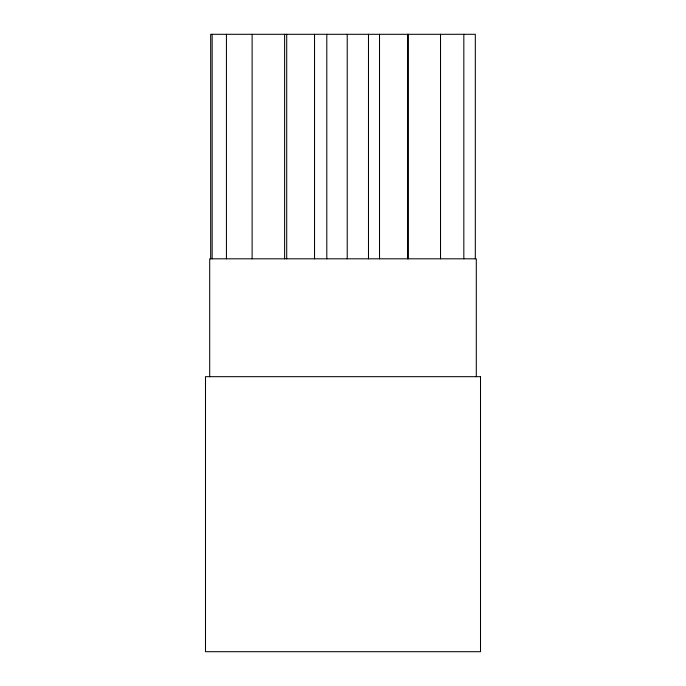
<?xml version="1.0" encoding="UTF-8"?>
<svg xmlns="http://www.w3.org/2000/svg" width="686" height="686" viewBox="0 0 686 686"><rect width="100%" height="100%" fill="white"/><g stroke="black" fill="none" stroke-linecap="round" stroke-linejoin="round"><path stroke-width="1.03" d="M476.298 376.674L476.298 258.811L209.702 258.811L209.702 376.674M475.312 258.811L475.312 34.3L210.688 34.3L210.688 258.811M463.83 34.3L463.83 258.811M440.523 34.3L440.523 258.811M408.23 34.3L408.23 258.811M407.673 34.3L407.673 258.811M379.521 34.3L379.521 258.811M368.485 34.3L368.485 258.811M347.227 34.3L347.227 258.811M326.802 34.3L326.802 258.811M314.531 34.3L314.531 258.811M286.705 34.3L286.705 258.811M284.613 34.3L284.613 258.811M252.122 34.3L252.122 258.811M226.431 34.3L226.431 258.811M212.154 34.3L212.154 258.811M480.509 376.674L205.491 376.674L205.491 651.7L480.509 651.7L480.509 376.674"/></g></svg>
